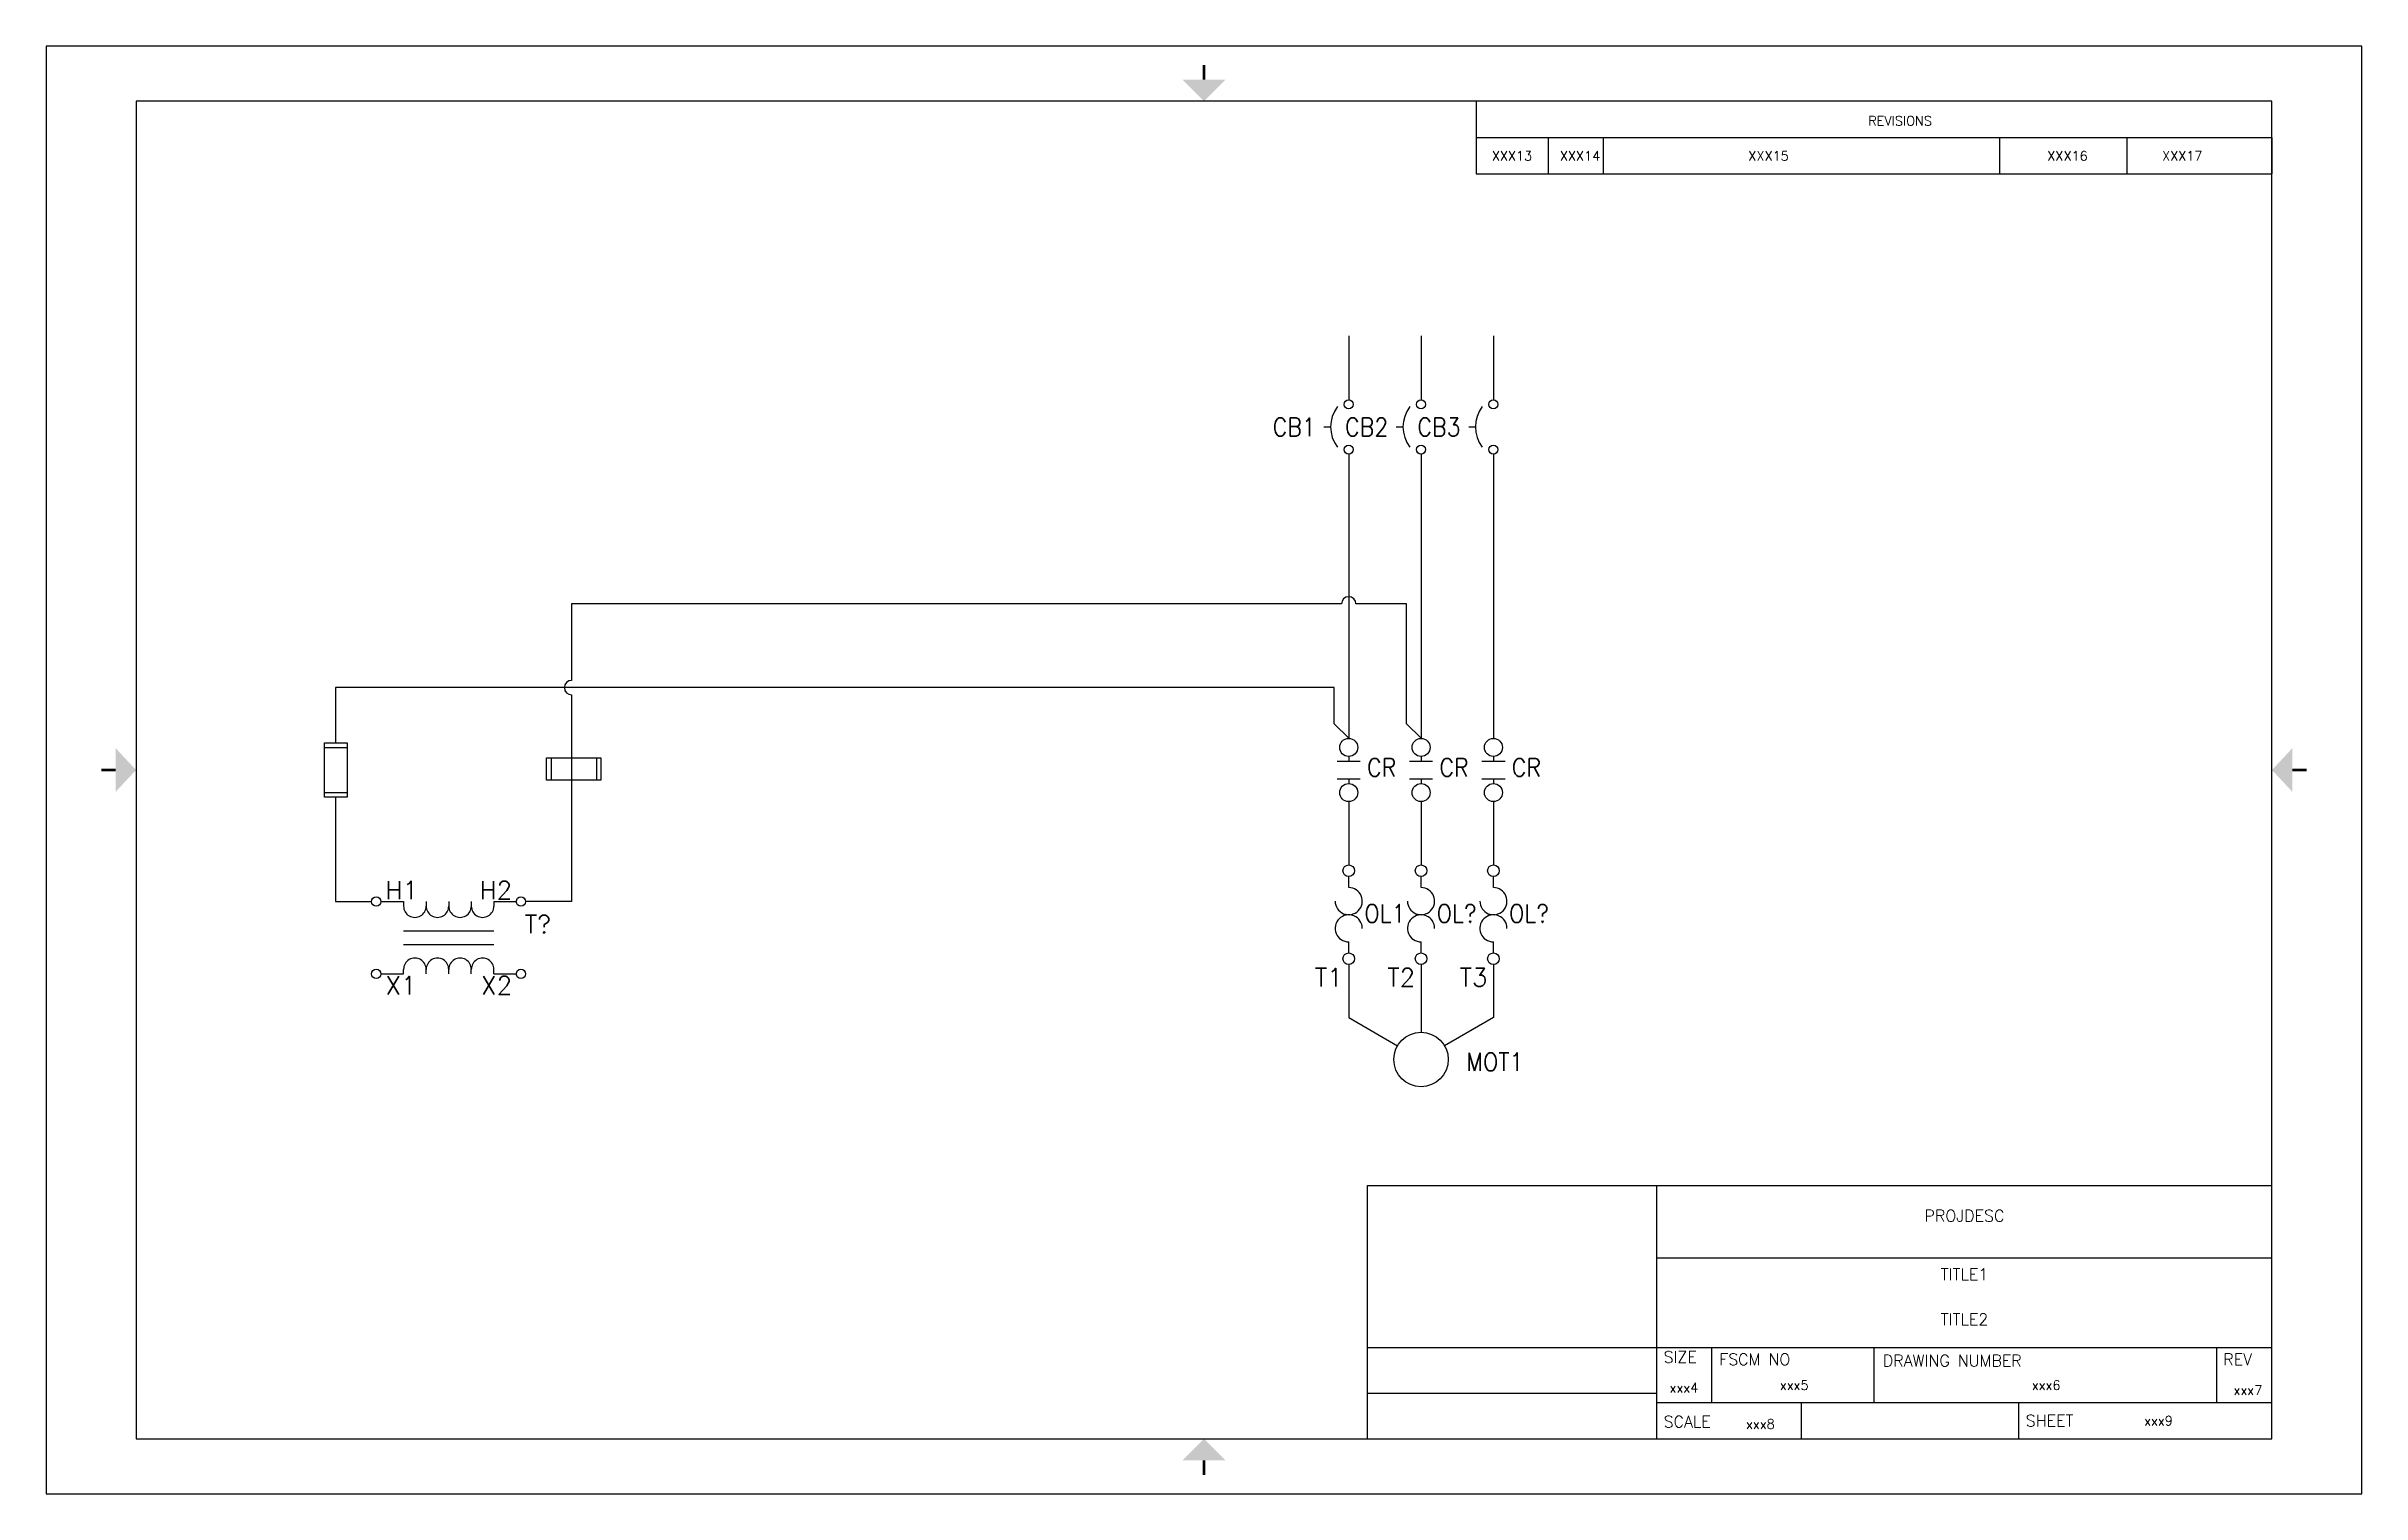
# Model space of a CAD drawing. Header units: inches. Extents: x 0 to 16, y 0 to 10.
import ezdxf
from ezdxf.enums import TextEntityAlignment as Align

# ---------------------------------------------------------------- set-up
doc = ezdxf.new("R2010")
doc.units = ezdxf.units.IN
doc.header["$MEASUREMENT"] = 0
for name, color, linetype in [('GRY_20AWG', 9, 'Continuous'), ('SYMS', 7, 'Continuous'), ('TAGS', 51, 'Continuous'), ('TB_LABELS', 1, 'Continuous'), ('TERMS', 4, 'Continuous'), ('Title Block', 7, 'Continuous'), ('Viewport', 7, 'Continuous')]:
    doc.layers.add(name, color=color, linetype=linetype)
doc.styles.add('Roman', font='romans')
doc.styles.add('WD', font='romans.shx')

# ---------------------------------------------------------------- blocks, each defined once
blk = doc.blocks.new('ANSI_border_B')
at = {"layer": 'Title Block'}
for p, q in [((0, 10), (0, 0)), ((16, 10), (0, 10)), ((16, 0), (16, 10)), ((0.62, 9.62), (0.62, 0.38)), ((15.38, 9.62), (0.62, 9.62)), ((9.88, 9.62), (9.88, 9.37)), ((15.38, 0.38), (15.38, 9.62)), ((9.88, 9.37), (15.38, 9.37)), ((0.62, 0.38), (15.38, 0.38)), ((0, 0), (16, 0))]:
    blk.add_line(p, q, dxfattribs=at)
at = {"layer": 'Title Block', "const_width": 0.02}
for points in [[(8, 9.87), (8, 9.77)], [(0.38, 5), (0.48, 5)], [(15.62, 5), (15.52, 5)], [(8, 0.13), (8, 0.23)]]:
    blk.add_lwpolyline(points, dxfattribs=at)
at = {"layer": 'Title Block'}
for points in [[(7.85, 9.77), (8.15, 9.77), (8, 9.62)], [(0.48, 4.85), (0.48, 5.15), (0.62, 5)], [(15.52, 4.85), (15.52, 5.15), (15.38, 5)], [(7.85, 0.23), (8.15, 0.23), (8, 0.38)]]:
    blk.add_solid(points, dxfattribs=at)
at = {"layer": 'Title Block', "style": 'Roman'}
blk.add_text('REVISIONS', height=0.065, dxfattribs=at).set_placement((12.5902, 9.4525))
blk = doc.blocks.new('ANSI_REVblock_B')
blk.add_line((0, 0), (0, -0.25))
at = {"layer": 'Title Block'}
for p, q in [((-5.5, 0), (-5.5, -0.25)), ((-5.5, 0), (0, 0)), ((-5, -0.25), (-5, 0)), ((-4.62, -0.25), (-4.62, 0)), ((-1.88, -0.25), (-1.88, 0)), ((-1, -0.25), (-1, 0)), ((-5.5, -0.25), (0, -0.25))]:
    blk.add_line(p, q, dxfattribs=at)
at = {"style": 'WD'}
for tag, p in [('ZONE', (-5.391, -0.16)), ('REV', (-4.92, -0.16)), ('DESCRIPTION', (-3.618, -0.16)), ('DATE', (-1.552, -0.16)), ('APPROVED', (-0.759, -0.16))]:
    blk.add_attdef(tag, p, '', height=0.065, dxfattribs=at)
at = {"style": 'WD', "flags": 1}
blk.add_attdef('WD_TB', (-4.505, -0.154), '', height=0.03, dxfattribs=at)
blk = doc.blocks.new('ANSI_tblock_desc_B')
for p, q in [((0, 0), (0, 1.75)), ((-6.25, 0), (0, 0))]:
    blk.add_line(p, q)
at = {"layer": 'Title Block'}
for p, q in [((-6.25, 0), (-6.25, 1.75)), ((-6.25, 1.75), (0, 1.75)), ((-4.25, 0), (-4.25, 1.75)), ((-4.25, 1.25), (0, 1.25)), ((-6.25, 0.63), (0, 0.63)), ((-3.87, 0.25), (-3.87, 0.63)), ((-2.75, 0.25), (-2.75, 0.63)), ((-0.38, 0.25), (-0.38, 0.63)), ((-6.25, 0.315), (-4.25, 0.315)), ((-4.25, 0.25), (0, 0.25)), ((-3.25, 0), (-3.25, 0.25)), ((-1.75, 0), (-1.75, 0.25))]:
    blk.add_line(p, q, dxfattribs=at)
at = {"color": 0, "style": 'Roman', "flags": 8}
for tag, p in [('FNAME', (-15.442, 4.043)), ('REVDATE', (-15.442, 1.789)), ('USER', (-15.442, -0.38))]:
    blk.add_attdef(tag, p, '', height=0.15, rotation=90, dxfattribs=at)
at = {"style": 'WD'}
for tag, p in [('PROJDESC', (-2.125, 1.5)), ('TITLE1', (-2.125, 1.095)), ('TITLE2', (-2.125, 0.785))]:
    blk.add_attdef(tag, text='', height=0.08, dxfattribs=at).set_placement(p, align=Align.CENTER)
for tag, p in [('SIZE', (-4.162, 0.32)), ('FSCM_NO', (-3.4, 0.337)), ('DWG_NO', (-1.659, 0.337)), ('REV', (-0.265, 0.303)), ('SCALE', (-3.634, 0.069)), ('SHEET', (-0.883, 0.092))]:
    blk.add_attdef(tag, p, '', height=0.065, dxfattribs=at)
at = {"style": 'WD', "flags": 1}
blk.add_attdef('WD_TB', (-5.57, 0.177), '', height=0.086, dxfattribs=at)
at = {"layer": 'TB_LABELS', "style": 'WD'}
for s, p in [('SIZE', (-4.204, 0.604)), ('FSCM NO', (-3.819, 0.588)), ('DRAWING NUMBER', (-2.689, 0.579)), ('REV', (-0.336, 0.588)), ('SHEET', (-1.701, 0.164)), ('SCALE', (-4.204, 0.158))]:
    blk.add_text(s, height=0.08, dxfattribs=at).set_placement(p, align=Align.TOP_LEFT)
blk = doc.blocks.new('VCB1')
blk.add_line((-0.171, 0), (-0.125, 0))
for centre in [(0, 0.156), (0, -0.156)]:
    blk.add_circle(centre, 0.0312)
blk.add_arc((0.109, 0), 0.234, 143.1301, 216.8699)
at = {"style": 'WD'}
for tag, width, p in [('INST', 0.7, (-0.328, 0.406)), ('LOC', 0.7, (-0.328, 0.219)), ('TAG1', 0.9, (-0.326, 0.033)), ('RATING1', 0.7, (-0.328, -0.156)), ('DESC1', 0.7, (-0.324, -0.344)), ('DESC2', 0.7, (-0.324, -0.531))]:
    blk.add_attdef(tag, text='', height=0.125, dxfattribs=dict(at, width=width)).set_placement(p, align=Align.RIGHT)
for tag, height, flags, p in [('TERM01', 0.125, 8, (-0.055, 0.207)), ('CONTACT', 0.01, 9, (-0.129, -0.129)), ('FAMILY', 0.01, 9, (-0.142, -0.036)), ('MFG', 0.01, 9, (-0.142, -0.088)), ('CAT', 0.01, 9, (-0.142, -0.073))]:
    blk.add_attdef(tag, text='', height=height, dxfattribs=dict(at, flags=flags)).set_placement(p, align=Align.RIGHT)
at = {"style": 'WD', "flags": 1}
for tag, p in [('X2TERM01', (0, 0.188)), ('X8TERM02', (0, -0.188))]:
    blk.add_attdef(tag, p, '', height=0.0125, dxfattribs=at)
at = {"style": 'WD'}
for tag, p in [('X4LINK', (-0.266, 0)), ('X1LINK', (0, 0))]:
    blk.add_attdef(tag, p, '', height=0.01, dxfattribs=at)
at = {"style": 'WD', "width": 0.7}
blk.add_attdef('XREF', (0.188, -0.062), '', height=0.125, dxfattribs=at)
at = {"style": 'WD', "flags": 9}
blk.add_attdef('ASSYCODE', text='', height=0.01, dxfattribs=at).set_placement((-0.153, -0.106), align=Align.CENTER)
at = {"style": 'WD', "flags": 8}
blk.add_attdef('TERM02', text='', height=0.125, dxfattribs=at).set_placement((-0.041, -0.213), align=Align.TOP_RIGHT)
blk = doc.blocks.new('VCR21T')
at = {"linetype": 'Continuous'}
for p, q in [((-0.08, 0.062), (0.08, 0.062)), ((-0.08, -0.062), (0.08, -0.062))]:
    blk.add_line(p, q, dxfattribs=at)
for p, q in [((0, 0.094), (0, 0.062)), ((0, -0.062), (0, -0.094))]:
    blk.add_line(p, q)
for centre in [(0, 0.156), (0, -0.156)]:
    blk.add_circle(centre, 0.0625)
at = {"style": 'WD'}
for tag, p, width in [('INST', (0.125, 0.266), 0.7), ('LOC', (0.125, 0.109), 0.7), ('TAG2', (0.127, -0.045), 0.9), ('XREF', (0.129, -0.199), 0.7), ('DESC1', (0.129, -0.351), 0.7), ('DESC2', (0.129, -0.499), 0.7), ('DESC3', (0.129, -0.646), 0.7)]:
    blk.add_attdef(tag, p, '', height=0.125, dxfattribs=dict(at, width=width))
at = {"linetype": 'Continuous', "style": 'WD', "width": 0.8, "flags": 8}
for tag, p in [('TERM01', (0, 0.156)), ('TERM02', (0, -0.156))]:
    blk.add_attdef(tag, text='', height=0.0625, dxfattribs=at).set_placement(p, align=Align.MIDDLE_CENTER)
at = {"style": 'WD'}
for tag, p, height, flags in [('X2TERM01', (0, 0.219), 0.0125, 1), ('FAMILY', (-0.181, 0.003), 0.01, 9), ('CONTACT', (-0.181, -0.014), 0.01, 1), ('X8TERM02', (0, -0.219), 0.0125, 1)]:
    blk.add_attdef(tag, p, '', height=height, dxfattribs=dict(at, flags=flags))
at = {"color": 7, "style": 'WD'}
for tag, p in [('X4LINK', (-0.141, 0)), ('X1LINK', (0.125, 0))]:
    blk.add_attdef(tag, p, '', height=0.01, dxfattribs=at)
blk = doc.blocks.new('VOL1')
for p, q in [((0, 0.188), (0, 0.264)), ((0, -0.264), (0, -0.188))]:
    blk.add_line(p, q)
at = {"linetype": 'Continuous'}
for centre in [(0, 0.304), (0, -0.304)]:
    blk.add_circle(centre, 0.04, dxfattribs=at)
for centre, start, end in [((0, 0.094), 180, 90.001), ((0, -0.094), 0.001, 270.002)]:
    blk.add_arc(centre, 0.0938, start, end)
at = {"linetype": 'Continuous', "style": 'WD', "flags": 8}
blk.add_attdef('TERM01', text='', height=0.125, dxfattribs=at).set_placement((-0.055, 0.363), align=Align.RIGHT)
at = {"style": 'WD'}
for tag, p, width in [('INST', (0.219, 0.39), 0.7), ('LOC', (0.219, 0.221), 0.7), ('TAG1', (0.127, 0.064), 0.9), ('DESC1', (0.129, -0.092), 0.7), ('DESC2', (0.129, -0.248), 0.7), ('RATING1', (0.156, -0.404), 0.7)]:
    blk.add_attdef(tag, p, '', height=0.125, dxfattribs=dict(at, width=width))
at = {"color": 7, "style": 'WD', "flags": 1}
for tag, p in [('X2TERM01', (0, 0.344)), ('X8TERM02', (0, -0.344))]:
    blk.add_attdef(tag, p, '', height=0.0125, dxfattribs=at)
at = {"color": 7, "style": 'WD'}
for tag, p in [('X4LINK', (-0.141, 0)), ('X1LINK', (0.125, 0))]:
    blk.add_attdef(tag, p, '', height=0.01, dxfattribs=at)
at = {"style": 'WD', "flags": 9}
blk.add_attdef('FAMILY', (-0.216, -0.158), '', height=0.01, rotation=90, dxfattribs=at)
at = {"linetype": 'Continuous', "style": 'WD', "flags": 9}
for tag, p in [('CAT', (-0.172, -0.133)), ('MFG', (-0.153, -0.135)), ('ASSYCODE', (-0.127, -0.144))]:
    blk.add_attdef(tag, text='', height=0.01, rotation=90, dxfattribs=at).set_placement(p, align=Align.CENTER)
at = {"linetype": 'Continuous', "style": 'WD', "flags": 8}
blk.add_attdef('TERM02', text='', height=0.125, dxfattribs=at).set_placement((-0.041, -0.37), align=Align.TOP_RIGHT)
blk = doc.blocks.new('VMO13')
blk.add_circle((0, 0), 0.188)
at = {"style": 'WD'}
for tag, p, width in [('INST', (0.318, 0.263), 0.7), ('LOC', (0.318, 0.094), 0.7), ('TAG1', (0.312, -0.079), 0.9)]:
    blk.add_attdef(tag, p, '', height=0.125, dxfattribs=dict(at, width=width))
at = {"style": 'WD', "flags": 9}
blk.add_attdef('FAMILY', text='', height=0.01, dxfattribs=at).set_placement((-0.005, 0.17), align=Align.CENTER)
at = {"linetype": 'Continuous', "style": 'WD', "flags": 1}
for tag, p in [('CAT', (0, 0.159)), ('MFG', (0, 0.14))]:
    blk.add_attdef(tag, text='', height=0.01, dxfattribs=at).set_placement(p, align=Align.MIDDLE)
at = {"style": 'WD', "flags": 1}
for tag, p in [('X2TERM02', (0, 0.188)), ('X0TERM03', (-0.162, 0.094)), ('X0TERM01', (0.162, 0.094)), ('X0TERM04', (0.133, -0.133))]:
    blk.add_attdef(tag, p, '', height=0.0125, dxfattribs=at)
at = {"style": 'WD'}
for tag, height, width, p in [('RATING1', 0.1, 0.8, (0, 0)), ('DESC1', 0.125, 0.9, (0.001, -0.549)), ('DESC2', 0.125, 0.9, (0.001, -0.706)), ('DESC3', 0.125, 0.9, (0.001, -0.862)), ('RATING3', 0.125, 0.8, (0.001, -1.018)), ('RATING4', 0.125, 0.8, (0.001, -1.174)), ('WDTAGALT', 0.125, 0.7, (0, -1.344))]:
    blk.add_attdef(tag, text='', height=height, dxfattribs=dict(at, width=width)).set_placement(p, align=Align.CENTER)
at = {"linetype": 'Continuous', "style": 'WD', "flags": 9}
blk.add_attdef('ASSYCODE', text='', height=0.01, dxfattribs=at).set_placement((0, 0.125), align=Align.CENTER)
at = {"style": 'WD', "width": 0.8}
blk.add_attdef('RATING2', text='', height=0.1, dxfattribs=at).set_placement((0, -0.031), align=Align.TOP_CENTER)
blk = doc.blocks.new('HXF1')
for p, q in [((-0.469, 0), (-0.312, 0)), ((-0.312, 0), (-0.312, -0.031)), ((-0.156, 0), (-0.156, -0.031)), ((0, 0), (0, -0.031)), ((0.156, 0), (0.156, -0.031)), ((0.312, 0), (0.467, 0)), ((0.312, 0), (0.312, -0.031)), ((-0.312, -0.203), (0.312, -0.203)), ((-0.312, -0.297), (0.312, -0.297)), ((-0.312, -0.5), (-0.312, -0.469)), ((-0.156, -0.5), (-0.156, -0.469)), ((0, -0.5), (0, -0.469)), ((0.156, -0.5), (0.156, -0.469)), ((0.312, -0.5), (0.312, -0.469)), ((-0.469, -0.5), (-0.312, -0.5)), ((0.312, -0.5), (0.467, -0.5))]:
    blk.add_line(p, q)
for centre in [(-0.501, 0), (0.499, 0), (-0.501, -0.5), (0.499, -0.5)]:
    blk.add_circle(centre, 0.0322)
for centre, start, end in [((-0.234, -0.031), 180, 0.001), ((-0.078, -0.031), 180, 0.001), ((0.078, -0.031), 180, 0.001), ((0.234, -0.031), 180, 0.001), ((-0.234, -0.469), 0.001, 180.002), ((-0.078, -0.469), 0.001, 180.002), ((0.078, -0.469), 0.001, 180.002), ((0.234, -0.469), 0.001, 180.002)]:
    blk.add_arc(centre, 0.0781, start, end)
at = {"style": 'WD', "width": 0.7}
for tag, p in [('INST', (-0.591, 0.006)), ('LOC', (-0.591, -0.164)), ('DESC1', (-0.591, -0.32)), ('DESC2', (-0.591, -0.476))]:
    blk.add_attdef(tag, text='', height=0.125, dxfattribs=at).set_placement(p, align=Align.RIGHT)
at = {"linetype": 'Continuous', "style": 'WD', "flags": 8}
for tag, p in [('TERM03', (-0.031, 0.016)), ('TERM02', (0.438, 0.016))]:
    blk.add_attdef(tag, text='', height=0.125, dxfattribs=at).set_placement(p, align=Align.RIGHT)
at = {"style": 'WD'}
for tag, p, height, flags in [('X4TERM01', (-0.533, 0), 0.0125, 1), ('X2TERM01', (-0.501, 0.032), 0.0125, 1), ('X2TERM03', (0, 0.009), 0.0125, 1), ('X2TERM02', (0.499, 0.032), 0.0125, 1), ('X1TERM02', (0.531, 0), 0.0125, 1), ('FAMILY', (0.46, -0.247), 0.01, 9), ('X4TERM04', (-0.533, -0.5), 0.0125, 1), ('X8TERM04', (-0.501, -0.532), 0.0125, 1), ('X8TERM06', (0, -0.507), 0.0125, 1), ('X8TERM05', (0.499, -0.532), 0.0125, 1), ('X1TERM05', (0.531, -0.5), 0.0125, 1)]:
    blk.add_attdef(tag, p, '', height=height, dxfattribs=dict(at, flags=flags))
at = {"linetype": 'Continuous', "style": 'WD', "flags": 8}
blk.add_attdef('TERM01', (-0.438, 0.016), '', height=0.125, dxfattribs=at)
at = {"style": 'WD'}
blk.add_attdef('TAG1', (0.524, -0.219), '', height=0.125, dxfattribs=at)
at = {"linetype": 'Continuous', "style": 'WD', "flags": 9}
for tag, p in [('ASSYCODE', (0.487, -0.313)), ('MFG', (0.484, -0.295)), ('CAT', (0.485, -0.275))]:
    blk.add_attdef(tag, text='', height=0.01, dxfattribs=at).set_placement(p, align=Align.CENTER)
at = {"style": 'WD', "width": 0.7}
blk.add_attdef('RATING1', (0.556, -0.375), '', height=0.125, dxfattribs=at)
at = {"linetype": 'Continuous', "style": 'WD', "flags": 8}
for tag, p in [('TERM06', (-0.031, -0.516)), ('TERM05', (0.438, -0.516))]:
    blk.add_attdef(tag, text='', height=0.125, dxfattribs=at).set_placement(p, align=Align.TOP_RIGHT)
blk.add_attdef('TERM04', text='', height=0.125, dxfattribs=at).set_placement((-0.438, -0.516), align=Align.TOP_LEFT)
blk = doc.blocks.new('VFU0')
for p, q in [((-0.078, -0.188), (-0.078, 0.188)), ((-0.078, 0.188), (0.078, 0.188)), ((0.078, 0.188), (0.078, -0.188)), ((-0.078, 0.156), (0.078, 0.156)), ((-0.078, -0.156), (0.078, -0.156)), ((0.078, -0.188), (-0.078, -0.188))]:
    blk.add_line(p, q)
at = {"style": 'WD', "width": 0.7}
for tag, p in [('INST', (0.188, 0.234)), ('LOC', (0.188, 0.078)), ('DESC1', (0.18, -0.134)), ('DESC2', (0.188, -0.297)), ('DESC3', (0.188, -0.453))]:
    blk.add_attdef(tag, p, '', height=0.125, dxfattribs=at)
at = {"linetype": 'Continuous', "style": 'WD', "width": 0.7, "flags": 8}
blk.add_attdef('TERM01', text='', height=0.1, dxfattribs=at).set_placement((-0.055, 0.207), align=Align.RIGHT)
at = {"color": 7, "style": 'WD', "flags": 1}
for tag, p in [('X2TERM01', (0, 0.188)), ('X8TERM02', (0, -0.188))]:
    blk.add_attdef(tag, p, '', height=0.01, dxfattribs=at)
at = {"style": 'WD', "width": 0.7}
blk.add_attdef('RATING1', text='', height=0.0938, rotation=90, dxfattribs=at).set_placement((0, 0), align=Align.MIDDLE_CENTER)
at = {"linetype": 'Continuous', "style": 'WD', "flags": 9}
for tag, p in [('ASSYCODE', (-0.078, -0.105)), ('MFG', (-0.08, -0.088)), ('CAT', (-0.08, -0.073))]:
    blk.add_attdef(tag, text='', height=0.01, dxfattribs=at).set_placement(p, align=Align.RIGHT)
at = {"style": 'WD', "flags": 9}
blk.add_attdef('FAMILY', text='', height=0.01, dxfattribs=at).set_placement((-0.08, -0.036), align=Align.RIGHT)
at = {"linetype": 'Continuous', "style": 'WD', "width": 0.7, "flags": 8}
blk.add_attdef('TERM02', text='', height=0.1, dxfattribs=at).set_placement((-0.041, -0.213), align=Align.TOP_RIGHT)
blk = doc.blocks.new('HFU0')
for p, q in [((-0.188, -0.078), (-0.188, 0.078)), ((-0.188, 0.078), (0.188, 0.078)), ((-0.156, 0.078), (-0.156, -0.078)), ((0.156, 0.078), (0.156, -0.078)), ((0.188, 0.078), (0.188, -0.078)), ((0.188, -0.078), (-0.188, -0.078))]:
    blk.add_line(p, q)
at = {"style": 'WD', "width": 0.7}
for tag, p in [('INST', (0, 0.328)), ('LOC', (0, 0.172)), ('DESC1', (0.007, -0.262)), ('DESC2', (0.007, -0.419)), ('DESC3', (0, -0.578))]:
    blk.add_attdef(tag, text='', height=0.125, dxfattribs=at).set_placement(p, align=Align.CENTER)
at = {"style": 'WD', "flags": 1}
for tag, p in [('X4TERM01', (-0.188, 0)), ('X1TERM02', (0.188, 0))]:
    blk.add_attdef(tag, p, '', height=0.01, dxfattribs=at)
at = {"style": 'WD', "width": 0.7}
blk.add_attdef('RATING1', text='', height=0.0938, dxfattribs=at).set_placement((0, 0), align=Align.MIDDLE_CENTER)
at = {"linetype": 'Continuous', "style": 'WD', "flags": 9}
for tag, p in [('ASSYCODE', (0.156, 0.118)), ('MFG', (0.156, 0.083)), ('CAT', (0.156, 0.102))]:
    blk.add_attdef(tag, text='', height=0.01, dxfattribs=at).set_placement(p, align=Align.CENTER)
at = {"linetype": 'Continuous', "style": 'WD', "width": 0.7, "flags": 8}
blk.add_attdef('TERM01', text='', height=0.1, dxfattribs=at).set_placement((-0.25, -0.016), align=Align.TOP_RIGHT)
blk.add_attdef('TERM02', text='', height=0.1, dxfattribs=at).set_placement((0.25, -0.016), align=Align.TOP_LEFT)

msp = doc.modelspace()

# ---------------------------------------------------------------- linework, layer by layer
at = {"layer": 'GRY_20AWG'}
for p, q in [((9, 8), (9, 7.557)), ((9.5, 8), (9.5, 7.557)), ((10, 8), (10, 7.557)), ((9, 7.182), (9, 5.219)), ((9.5, 7.182), (9.5, 5.219)), ((10, 7.182), (10, 5.219)), ((8.95, 6.147), (3.63, 6.147)), ((3.63, 6.147), (3.63, 5.619)), ((9.4, 6.147), (9.05, 6.147)), ((9.4, 5.319), (9.4, 6.147)), ((8.9, 5.569), (1.998, 5.569)), ((1.998, 5.569), (1.998, 5.188)), ((3.63, 5.519), (3.63, 4.091)), ((8.9, 5.319), (8.9, 5.569)), ((9, 5.219), (8.9, 5.319)), ((9.5, 5.219), (9.4, 5.319)), ((1.998, 4.812), (1.998, 4.091)), ((9, 4.781), (9, 4.344)), ((9.5, 4.781), (9.5, 4.344)), ((10, 4.781), (10, 4.344)), ((1.998, 4.091), (2.248, 4.091)), ((3.63, 4.091), (3.313, 4.091)), ((9, 3.656), (9, 3.289)), ((9.5, 3.656), (9.5, 3.188)), ((10, 3.656), (10, 3.289)), ((9, 3.289), (9.338, 3.094)), ((10, 3.289), (9.662, 3.094))]:
    msp.add_line(p, q, dxfattribs=at)
for centre, start, end in [((9, 6.147), 0, 180), ((3.63, 5.569), 90, 270)]:
    msp.add_arc(centre, 0.05, start, end, dxfattribs=at)

# ---------------------------------------------------------------- block references
for name, p, values in [('ANSI_REVblock_B', (15.38, 9.37), {'APPROVED': 'XXX17', 'DATE': 'XXX16', 'DESCRIPTION': 'XXX15', 'REV': 'XXX14', 'ZONE': 'XXX13'}), ('ANSI_tblock_desc_B', (15.38, 0.38), {'SHEET': 'xxx9', 'SCALE': 'xxx8', 'REV': 'xxx7', 'DWG_NO': 'xxx6', 'FSCM_NO': 'xxx5', 'SIZE': 'xxx4', 'TITLE2': 'TITLE2', 'TITLE1': 'TITLE1', 'PROJDESC': 'PROJDESC'})]:
    msp.add_blockref(name, p).add_auto_attribs(values)
at = {"layer": 'SYMS'}
ref = msp.add_blockref('VCB1', (9, 7.37), dxfattribs=at)
ref.add_attrib('TAG1', 'CB1', dxfattribs={"layer": 'TAGS', "height": 0.125, "style": 'WD', "width": 0.9}).set_placement((8.773, 7.307), align=Align.RIGHT)
ref = msp.add_blockref('VCB1', (9.5, 7.37), dxfattribs=at)
ref.add_attrib('TAG1', 'CB2', dxfattribs={"layer": 'TAGS', "height": 0.125, "style": 'WD', "width": 0.9}).set_placement((9.273, 7.307), align=Align.RIGHT)
ref = msp.add_blockref('VCB1', (10, 7.37), dxfattribs=at)
ref.add_attrib('TAG1', 'CB3', dxfattribs={"layer": 'TAGS', "height": 0.125, "style": 'WD', "width": 0.9}).set_placement((9.773, 7.307), align=Align.RIGHT)
for name, p in [('VFU0', (2, 5)), ('HFU0', (3.645, 5.007))]:
    msp.add_blockref(name, p, dxfattribs=at)
ref = msp.add_blockref('VCR21T', (9, 5), dxfattribs=at)
ref.add_attrib('TAG2', 'CR', (9.127, 4.955), dxfattribs={"layer": 'TAGS', "height": 0.125, "style": 'WD', "width": 0.9})
ref = msp.add_blockref('VCR21T', (9.5, 5), dxfattribs=at)
ref.add_attrib('TAG2', 'CR', (9.627, 4.955), dxfattribs={"layer": 'TAGS', "height": 0.125, "style": 'WD', "width": 0.9})
ref = msp.add_blockref('VCR21T', (10, 5), dxfattribs=at)
ref.add_attrib('TAG2', 'CR', (10.127, 4.955), dxfattribs={"layer": 'TAGS', "height": 0.125, "style": 'WD', "width": 0.9})
ref = msp.add_blockref('VOL1', (9, 4), dxfattribs=at)
ref.add_attrib('TAG1', 'OL1', (9.108, 3.946), dxfattribs={"layer": 'TAGS', "height": 0.125, "style": 'WD', "width": 0.9})
ref.add_attrib('TERM02', 'T1', dxfattribs={"layer": 'TERMS', "linetype": 'Continuous', "height": 0.125, "style": 'WD', "flags": 8}).set_placement((8.959, 3.63), align=Align.TOP_RIGHT)
ref = msp.add_blockref('VOL1', (9.5, 4), dxfattribs=at)
ref.add_attrib('TAG1', 'OL?', (9.608, 3.946), dxfattribs={"layer": 'TAGS', "height": 0.125, "style": 'WD', "width": 0.9})
ref.add_attrib('TERM02', 'T2', dxfattribs={"layer": 'TERMS', "linetype": 'Continuous', "height": 0.125, "style": 'WD', "flags": 8}).set_placement((9.459, 3.63), align=Align.TOP_RIGHT)
ref = msp.add_blockref('VOL1', (10, 4), dxfattribs=at)
ref.add_attrib('TAG1', 'OL?', (10.108, 3.946), dxfattribs={"layer": 'TAGS', "height": 0.125, "style": 'WD', "width": 0.9})
ref.add_attrib('TERM02', 'T3', dxfattribs={"layer": 'TERMS', "linetype": 'Continuous', "height": 0.125, "style": 'WD', "flags": 8}).set_placement((9.959, 3.63), align=Align.TOP_RIGHT)
ref = msp.add_blockref('HXF1', (2.781, 4.091), dxfattribs=at)
ref.add_attrib('TERM04', 'X1', dxfattribs={"layer": 'TERMS', "linetype": 'Continuous', "height": 0.125, "style": 'WD', "flags": 8}).set_placement((2.344, 3.575), align=Align.TOP_LEFT)
ref.add_attrib('TERM05', 'X2', dxfattribs={"layer": 'TERMS', "linetype": 'Continuous', "height": 0.125, "style": 'WD', "flags": 8}).set_placement((3.219, 3.575), align=Align.TOP_RIGHT)
ref.add_attrib('TAG1', 'T?', (3.306, 3.872), dxfattribs={"layer": 'TAGS', "height": 0.125, "style": 'WD'})
ref.add_attrib('TERM02', 'H2', dxfattribs={"layer": 'TERMS', "linetype": 'Continuous', "height": 0.125, "style": 'WD', "flags": 8}).set_placement((3.219, 4.107), align=Align.RIGHT)
ref.add_attrib('TERM01', 'H1', (2.344, 4.107), dxfattribs={"layer": 'TERMS', "linetype": 'Continuous', "height": 0.125, "style": 'WD', "flags": 8})
ref = msp.add_blockref('VMO13', (9.5, 3), dxfattribs=at)
ref.add_attrib('TAG1', 'MOT1', (9.812, 2.921), dxfattribs={"layer": 'TAGS', "height": 0.125, "style": 'WD', "width": 0.9})
at = {"layer": 'Viewport'}
msp.add_blockref('ANSI_border_B', (0, 0), dxfattribs=at)

doc.saveas('drawing.dxf')
